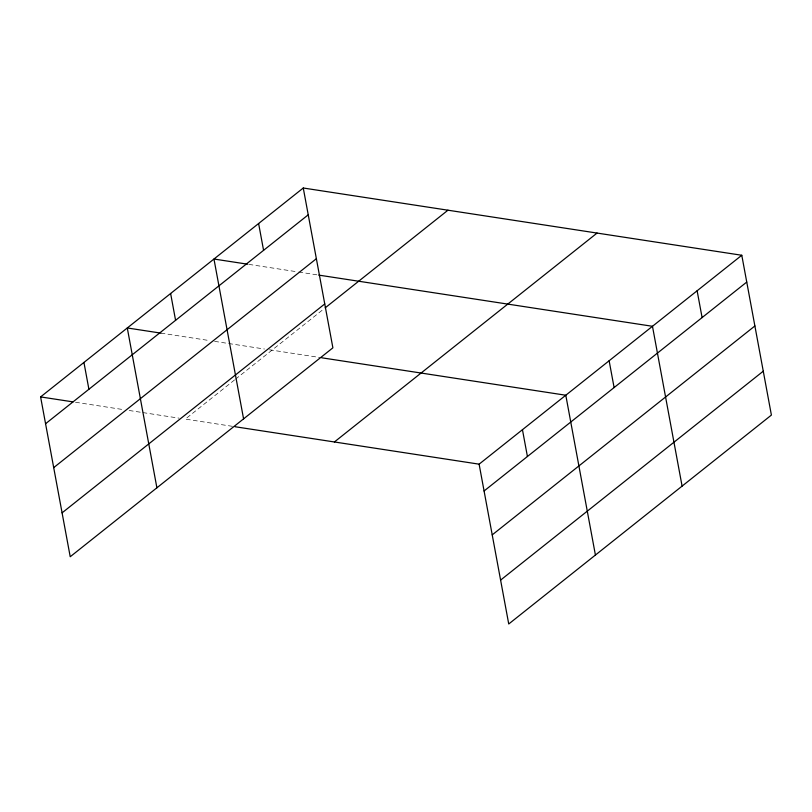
<?xml version="1.0" encoding="UTF-8"?>
<svg xmlns="http://www.w3.org/2000/svg" width="812" height="812" viewBox="0 0 812 812"><rect width="100%" height="100%" fill="white"/><g stroke="black" fill="none" stroke-linecap="round" stroke-linejoin="round"><path stroke-width="0.61" stroke-dasharray="4.06 3.04" d="M234.556 379.935L185.309 419.104L233.765 426.533M235.541 379.153L324.191 308.641M248.888 264.387L297.537 271.847M298.786 272.04L317.502 274.913M160.959 333.133L209.618 340.604M214.601 341.365L264.499 349.018M269.493 349.779L320.446 357.595M75.526 402.265L124.185 409.735M129.169 410.496L141.643 412.405M142.892 412.597L179.076 418.15"/><path stroke-width="1.22" d="M303.262 188.008L332.89 347.83L70.218 556.738L40.6 396.916L303.262 188.008L741.782 255.262L771.4 415.084L508.738 623.992L479.11 464.17L741.782 255.262M45.573 423.722L308.235 214.815M53.704 467.621L316.365 258.713M62.088 512.849L324.749 303.942M325.176 307.86L447.97 210.196M334.402 441.972L597.064 233.064M484.084 490.976L746.746 282.068M492.224 534.875L754.886 325.967M500.598 580.103L763.26 371.196M247.64 264.194L213.962 259.028L243.58 418.86M318.751 275.106L652.472 326.292L682.09 486.114M160.959 333.133L127.281 327.967L156.899 487.799M321.684 357.787L565.791 395.231L595.419 555.053M40.6 396.916L73.039 401.889M235.013 426.726L479.11 464.17M697.122 290.777L702.096 317.583M609.132 360.761L614.105 387.568M522.451 429.7L527.424 456.506M258.612 223.513L263.575 250.329M170.621 293.497L175.585 320.314M83.941 362.446L88.904 389.252"/></g></svg>
